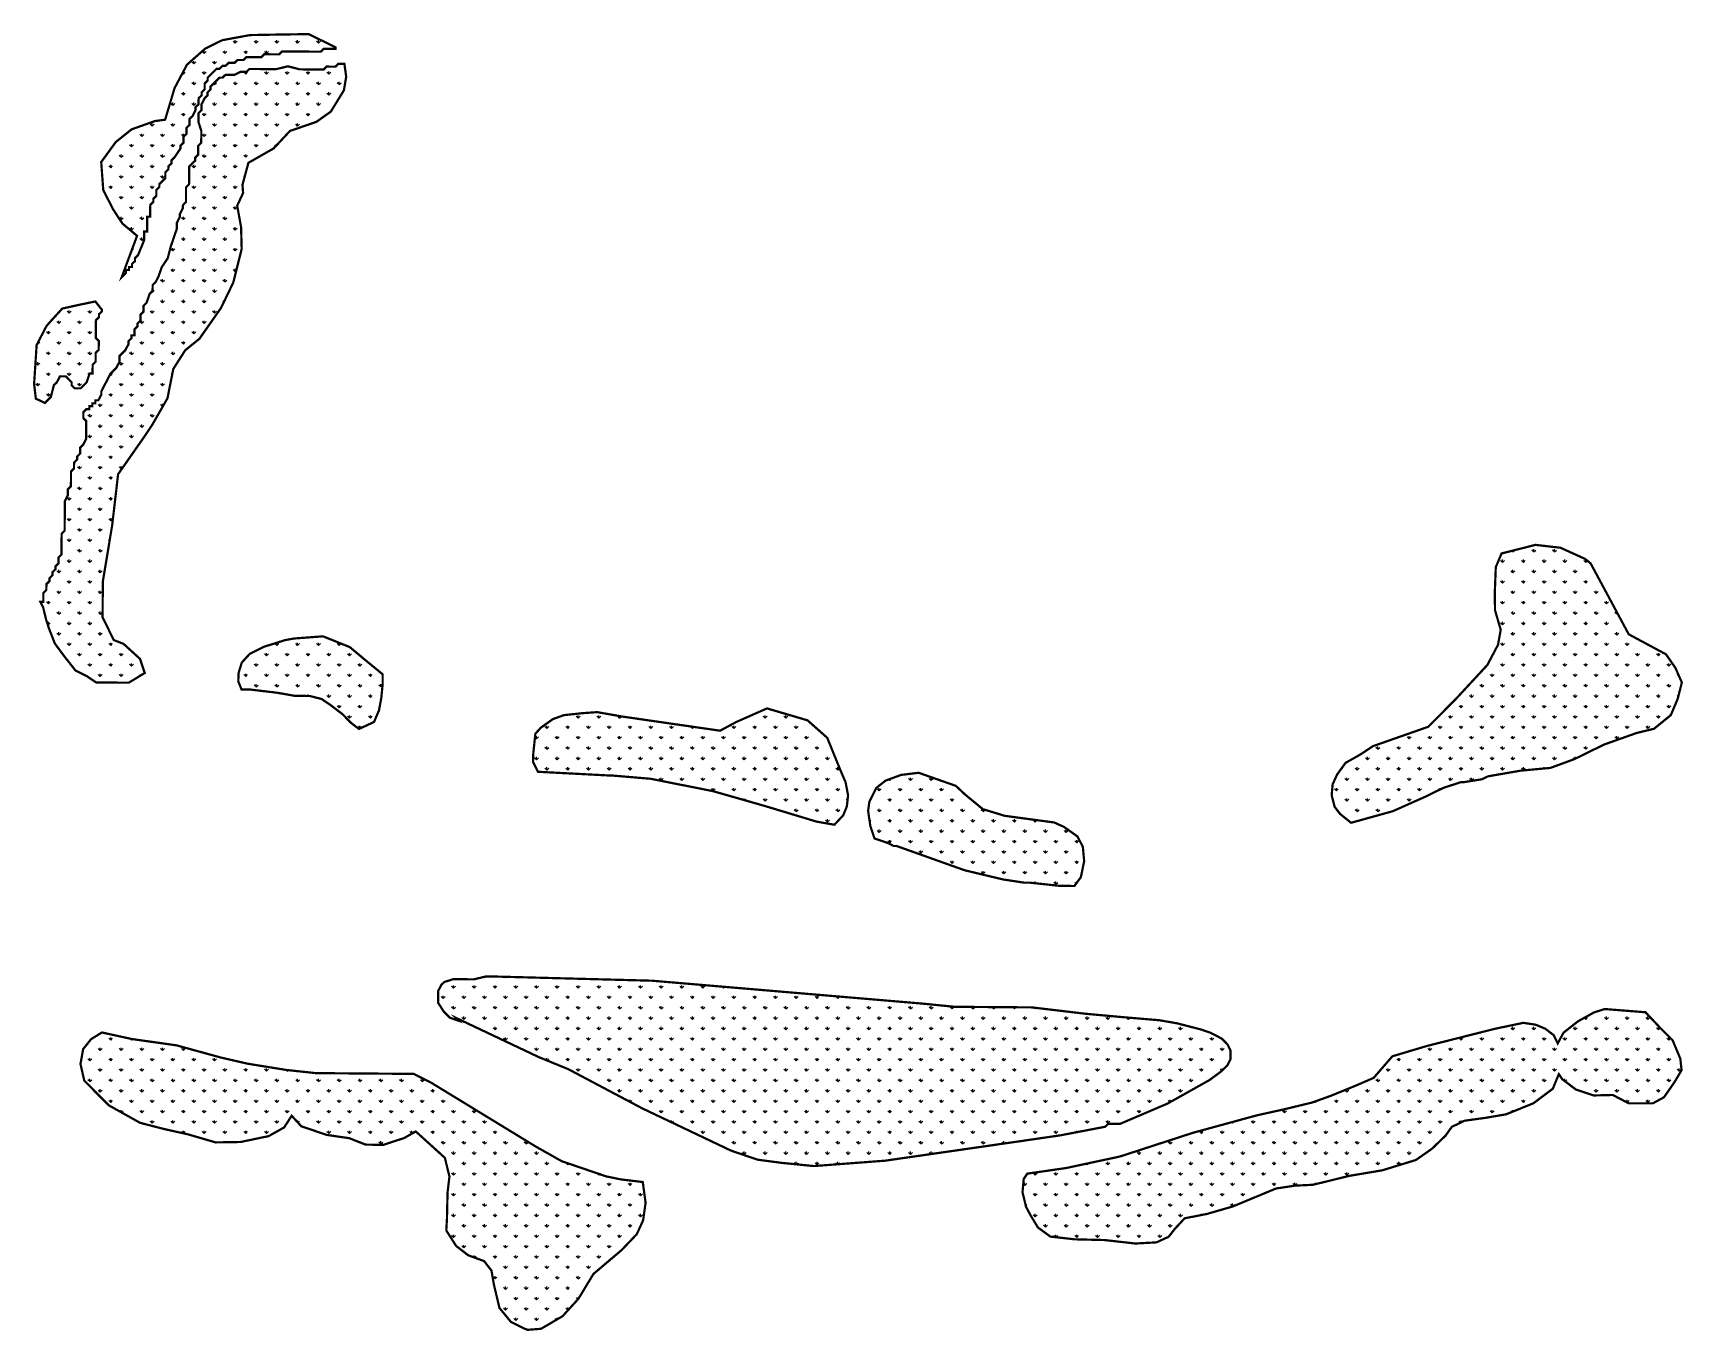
# Model space of a CAD drawing. Header units: metres. Extents: x 320779 to 338723, y 1791564 to 1830657.
# Drawn here: x 330651 to 332897, y 1814323 to 1816090 of the extents above; entities that cross this region are included whole.
import ezdxf

# ---------------------------------------------------------------- set-up
doc = ezdxf.new("R2010")
doc.units = ezdxf.units.M
doc.layers.add('MANGROOVES', color=112, linetype='Continuous')
pattern_1 = [(90, (0, 0), (-14.14213562, 14.14213562), [3.75, -24.53427126]), (45, (0, 0), (-14.14213562373095, 14.14213562373095), [3.75, -16.25]), (135, (0, 0), (-14.14213562373095, -14.14213562373095), [3.75, -16.25])]

msp = doc.modelspace()

# ---------------------------------------------------------------- hatches: boundary and pattern name
at = {"layer": 'MANGROOVES'}
h = msp.add_hatch(dxfattribs=at)
h.set_pattern_fill('GRASS', color=256, scale=20)
h.set_pattern_definition(pattern_1)
h.paths.add_polyline_path([(331025.9450208789, 1816088.703540979), (330981.6912059603, 1816088.041382249), (330945.9740912826, 1816087.377905436), (330908.3290983526, 1816080.468062564), (330884.7439087981, 1816068.753905884), (330860.1418707136, 1816047.029857694), (330843.2934319053, 1816015.228239011), (330830.4334064455, 1815972.169964401), (330816.4171365919, 1815970.279244343), (330784.8270708207, 1815959.029458549), (330763.190970309, 1815941.706108546), (330743.4042759276, 1815914.47516586), (330746.1850468867, 1815876.373579282), (330759.4851601093, 1815850.285398878), (330772.3354122887, 1815830.697048245), (330792.2091066222, 1815814.052819021), (330771.3331324289, 1815757.804219925), (330773.0910488436, 1815759.535465923), (330777.1646466798, 1815763.54734433), (330777.1958458888, 1815767.590416746), (330781.2383287395, 1815767.559222086), (330781.2695279486, 1815771.602294503), (330785.3119265757, 1815771.571100493), (330785.3431257847, 1815775.614172909), (330789.4167236208, 1815779.626051316), (330789.4479228298, 1815783.669123732), (330793.5216055395, 1815787.681085713), (330801.7624830625, 1815807.834059126), (330801.7936822716, 1815811.877131542), (330801.8560806896, 1815819.963276375), (330805.8984793167, 1815819.932082365), (330805.9296785257, 1815823.975154781), (330805.9608777348, 1815828.018227198), (330805.9920769437, 1815832.061299614), (330806.0232761528, 1815836.104372031), (330806.0544753618, 1815840.147444447), (330810.0968739889, 1815840.116250437), (330810.1280731979, 1815844.159322854), (330810.1592724069, 1815848.20239527), (330810.190471616, 1815852.245467687), (330810.221670825, 1815856.288540103), (330814.2953528848, 1815860.30041786), (330814.3265520938, 1815864.343490276), (330818.4001499299, 1815868.355368683), (330818.431349139, 1815872.398441099), (330818.4625483479, 1815876.441513516), (330822.5362304078, 1815880.453391272), (330822.5674296168, 1815884.496463689), (330826.6410274529, 1815888.508342095), (330830.714625289, 1815892.520220502), (330830.7458244981, 1815896.563292918), (330830.7770237071, 1815900.606365335), (330834.8507057669, 1815904.618243092), (330834.8819049759, 1815908.661315508), (330838.955502812, 1815912.673193915), (330838.986702021, 1815916.716266331), (330843.0603840808, 1815920.728144088), (330851.2387789621, 1815932.794973318), (330851.2699781711, 1815936.838045734), (330855.3436602309, 1815940.849923491), (330855.3748594399, 1815944.892995907), (330855.4060586489, 1815948.936068324), (330859.479656485, 1815952.947946731), (330859.5420549031, 1815961.034091563), (330863.6157369629, 1815965.04596932), (330863.6781353809, 1815973.132114153), (330867.751733217, 1815977.14399256), (330871.8565302622, 1815985.198943383), (330871.8877294712, 1815989.242015799), (330875.961411531, 1815993.253893556), (330875.99261074, 1815997.296965972), (330876.0238099491, 1816001.340038389), (330880.0974077851, 1816005.351916795), (330880.1286069942, 1816009.394989212), (330884.2022890539, 1816013.406866969), (330884.233488263, 1816017.449939385), (330884.264687472, 1816021.493011801), (330888.3382853082, 1816025.504890208), (330888.3694845171, 1816029.547962624), (330892.4430823533, 1816033.559841031), (330896.516764413, 1816037.571718788), (330900.5903622492, 1816041.583597195), (330904.6328451, 1816041.552402535), (330908.7064429361, 1816045.564280942), (330912.7488415632, 1816045.533086932), (330916.8225236229, 1816049.544964689), (330920.86492225, 1816049.51377068), (330924.9074051008, 1816049.48257602), (330928.9810029369, 1816053.494454427), (330933.023401564, 1816053.463260417), (330937.0658844148, 1816053.432065758), (330941.1394822509, 1816057.443944165), (330945.1819651017, 1816057.412749505), (330949.2243637288, 1816057.381555496), (330953.2667623559, 1816057.350361486), (330961.3516438337, 1816057.287972817), (330965.4253258935, 1816061.299850574), (330969.4677245206, 1816061.268656564), (330973.5101231477, 1816061.237462554), (330977.5526059985, 1816061.206267895), (330981.5950046256, 1816061.175073885), (330985.6374874763, 1816061.143879226), (330989.7110853124, 1816065.155757633), (330993.7534839395, 1816065.124563623), (330997.7959667903, 1816065.093368964), (331001.8383654174, 1816065.062174954), (331005.8808482682, 1816065.030980294), (331013.9656455223, 1816064.968592275), (331018.0081283731, 1816064.937397616), (331022.0505270002, 1816064.906203606), (331026.0930098509, 1816064.875008947), (331030.135408478, 1816064.843814937), (331034.1778071052, 1816064.812620927), (331038.2202899559, 1816064.781426268), (331042.262688583, 1816064.750232258), (331046.3363712927, 1816068.762194239), (331050.3787699198, 1816068.731000229), (331054.4211685469, 1816068.69980622), (331062.5060500248, 1816068.63741755), (331062.5216496293, 1816070.658953756)])
h = msp.add_hatch(dxfattribs=at)
h.set_pattern_fill('GRASS', color=256, scale=20)
h.set_pattern_definition(pattern_1)
h.paths.add_polyline_path([(330857.7927630754, 1815658.22481258), (330877.1211111701, 1815673.874121864), (330906.5775069829, 1815715.935304317), (330923.2481209526, 1815750.484534314), (330934.64142141, 1815796.108288991), (330933.8478180169, 1815825.792695508), (330928.5341983314, 1815855.021142672), (330936.571669989, 1815872.322947399), (330935.7555176497, 1815883.623024287), (330943.8018448061, 1815913.446720071), (330978.3427835475, 1815933.143757776), (331000.3472306744, 1815956.838851371), (331036.1954717476, 1815969.143001815), (331055.9418714026, 1815983.08104002), (331073.7908096412, 1816012.130634612), (331076.9558787614, 1816030.72575731), (331074.4773334347, 1816048.328388566), (331070.4349348076, 1816048.359582576), (331066.3924519568, 1816048.390777235), (331062.3188541207, 1816044.378898829), (331058.2764554936, 1816044.410092838), (331054.2339726429, 1816044.441287498), (331050.1915740158, 1816044.472481507), (331046.1179761796, 1816040.460603101), (331042.0754933289, 1816040.49179776), (331038.0330947018, 1816040.52299177), (331033.990611851, 1816040.554186429), (331029.9482132239, 1816040.585380439), (331025.9058145968, 1816040.616574449), (331013.7784502682, 1816040.710157777), (330997.6399707452, 1816044.878006882), (330981.4390085804, 1816040.959711804), (330961.2268469976, 1816041.115683151), (330945.0571682656, 1816041.24045984), (330940.9834862058, 1816037.228582083), (330932.8986047279, 1816037.290970752), (330924.7826082647, 1816033.310286355), (330916.6977267868, 1816033.372675024), (330912.6552439361, 1816033.403869683), (330908.5816461, 1816029.391991277), (330904.5392474729, 1816029.423185286), (330900.4655654131, 1816025.411307529), (330896.391967577, 1816021.399429123), (330892.3182855172, 1816017.387551366), (330892.2870863082, 1816013.344478949), (330888.213488472, 1816009.332600543), (330888.182289263, 1816005.289528126), (330884.1086914269, 1816001.27764972), (330880.0038101581, 1815993.222699546), (330879.9726109491, 1815989.17962713), (330879.94141174, 1815985.136554714), (330875.8678139039, 1815981.124676307), (330875.8366146949, 1815977.081603891), (330875.8054154859, 1815973.038531474), (330875.7742162768, 1815968.995459058), (330879.7230172768, 1815956.835047799), (330879.6918180679, 1815952.791975383), (330879.6606188588, 1815948.748902967), (330879.6294196498, 1815944.70583055), (330879.5982204408, 1815940.662758134), (330875.5246226047, 1815936.650879727), (330875.4934233956, 1815932.607807311), (330875.4310249776, 1815924.521662478), (330871.3573429178, 1815920.509784721), (330871.3261437088, 1815916.466712305), (330867.2525458726, 1815912.454833898), (330863.1789480365, 1815908.442955491), (330863.1477488275, 1815904.399883075), (330863.1165496185, 1815900.356810658), (330863.0853504094, 1815896.313738242), (330863.0541512005, 1815892.270665826), (330863.0229519914, 1815888.227593409), (330862.9917527824, 1815884.184520993), (330858.9180707226, 1815880.172643236), (330858.8868715136, 1815876.12957082), (330858.8556723046, 1815872.086498403), (330858.8244730955, 1815868.043425987), (330858.7932738865, 1815864.000353571), (330858.7620746775, 1815859.957281154), (330854.6884768414, 1815855.945402748), (330854.6572776323, 1815851.902330331), (330850.5523963636, 1815843.847380158), (330850.5211971545, 1815839.804307742), (330846.4164001094, 1815831.749356919), (330846.3852009004, 1815827.706284502), (330846.3540016913, 1815823.663212086), (330842.2180054372, 1815811.565188847), (330838.0819249593, 1815799.467166257), (330833.9147288462, 1815783.325986377), (330825.7362497413, 1815771.259157798), (330821.6002534871, 1815759.161134558), (330817.4953722183, 1815751.106184385), (330813.4217743822, 1815747.094305978), (330813.3905751732, 1815743.051233562), (330813.3593759642, 1815739.008161145), (330809.2856939044, 1815734.996283388), (330805.1496976502, 1815722.898260149), (330801.0760998141, 1815718.886381742), (330801.044900605, 1815714.843309326), (330801.013701396, 1815710.80023691), (330796.9400193362, 1815706.788359153), (330796.9088201272, 1815702.745286736), (330796.8776209182, 1815698.70221432), (330792.8040230821, 1815694.690335913), (330792.772823873, 1815690.647263497), (330788.6991418133, 1815686.63538574), (330788.6679426042, 1815682.592313324), (330788.6367433952, 1815678.549240907), (330784.5943447681, 1815678.580434917), (330784.5631455591, 1815674.537362501), (330780.489547723, 1815670.525484094), (330780.4583485139, 1815666.482411677), (330776.3534672452, 1815658.427461504), (330772.279869409, 1815654.415583098), (330768.2061873493, 1815650.403705341), (330768.1749881402, 1815646.360632924), (330768.1437889312, 1815642.317560508), (330764.0389918861, 1815634.262609685), (330755.8917119902, 1815626.238853521), (330751.786914945, 1815618.183902698), (330747.6820336762, 1815610.128952525), (330743.5772366311, 1815602.074001702), (330743.546037422, 1815598.030929286), (330739.4412403769, 1815589.975978462), (330735.3987575261, 1815590.007173122), (330735.3675583171, 1815585.964100705), (330731.32515969, 1815585.995294715), (330731.293960481, 1815581.952222299), (330727.2515618539, 1815581.983416308), (330727.2203626449, 1815577.940343892), (330723.1778797941, 1815577.971538552), (330719.104281958, 1815573.959660145), (330719.073082749, 1815569.916587729), (330719.0418835399, 1815565.873515312), (330723.053082958, 1815561.799248886), (330723.021883749, 1815557.75617647), (330722.99068454, 1815553.713104053), (330722.9594853309, 1815549.670031637), (330722.8970869129, 1815541.583886804), (330722.8658877038, 1815537.540814388), (330718.7610906587, 1815529.485863565), (330714.687408599, 1815525.473985808), (330714.6562093899, 1815521.430913392), (330714.6250101809, 1815517.387840975), (330710.5514123448, 1815513.375962569), (330710.5202131358, 1815509.332890152), (330706.4466152996, 1815505.321011745), (330706.4154160906, 1815501.277939329), (330706.3842162316, 1815497.234782689), (330702.3105341719, 1815493.222904932), (330702.2793349628, 1815489.179832516), (330702.2481357538, 1815485.1367601), (330702.1857373358, 1815477.050615267), (330702.1545381267, 1815473.00754285), (330698.0809402906, 1815468.995664444), (330698.0497410816, 1815464.952592027), (330698.0185418726, 1815460.909519611), (330693.9136606038, 1815452.854569438), (330693.8512621857, 1815444.768424605), (330693.6952661406, 1815424.553062523), (330693.6640669316, 1815420.509990107), (330693.6016685136, 1815412.423845274), (330689.5280706774, 1815408.411966868), (330689.4968714684, 1815404.368894451), (330689.4656722594, 1815400.325822035), (330689.4344730504, 1815396.282749618), (330689.4032738413, 1815392.239677202), (330689.3720746323, 1815388.196604786), (330689.3408754233, 1815384.15353237), (330689.3096762142, 1815380.110459953), (330685.2360783781, 1815376.098581546), (330685.2048791691, 1815372.05550913), (330685.1736799601, 1815368.012436714), (330681.0999979003, 1815364.000558957), (330681.0687986913, 1815359.95748654), (330676.9952008551, 1815355.945608134), (330676.9640016461, 1815351.902535717), (330672.8903195863, 1815347.89065796), (330672.8591203773, 1815343.847585544), (330668.7855225412, 1815339.835707137), (330668.7543233322, 1815335.792634721), (330668.7231241232, 1815331.749562305), (330664.649526287, 1815327.737683898), (330664.618327078, 1815323.694611482), (330664.587127869, 1815319.651539065), (330664.55592866, 1815315.608466649), (330660.5134458092, 1815315.639661308), (330664.4935302419, 1815307.522321816), (330668.4111320329, 1815291.318838141), (330672.3599330329, 1815279.158426882), (330680.2888184657, 1815258.880676131), (330692.2913017346, 1815242.614803788), (330708.3050686452, 1815222.274664368), (330724.4124325329, 1815214.063657973), (330736.4773142198, 1815205.883930461), (330740.5197128469, 1815205.852736452), (330760.7318744297, 1815205.696765104), (330776.9016373854, 1815205.571987766), (330780.9440360125, 1815205.540793756), (330802.6501112669, 1815218.741434921), (330796.2217462136, 1815238.00321478), (330773.7740707744, 1815258.439709339), (330760.4601565177, 1815263.63770749), (330745.2484947394, 1815294.769219826), (330745.6228852307, 1815343.286088822), (330758.3430345214, 1815420.01088142), (330766.4113356283, 1815489.453103755), (330803.7613328469, 1815542.981537608), (330813.1413915292, 1815557.165272036), (330833.6355778865, 1815592.841243658), (330841.5749744893, 1815632.807792218)])
h = msp.add_hatch(dxfattribs=at)
h.set_pattern_fill('GRASS', color=256, scale=20)
h.set_pattern_definition(pattern_1)
h.paths.add_polyline_path([(330740.0652245574, 1815670.83742679), (330736.0539409156, 1815674.911693865), (330736.0851401247, 1815678.954766282), (330736.1163393336, 1815682.997838698), (330736.1475385427, 1815687.040911114), (330736.1787377517, 1815691.083983531), (330736.2099369607, 1815695.127055947), (330736.2411361698, 1815699.170128363), (330740.3148182295, 1815703.18200612), (330740.3460174386, 1815707.225078537), (330744.4196152747, 1815711.236956944), (330744.4352148795, 1815713.258493183), (330735.4310358111, 1815724.646699444), (330714.3954130843, 1815720.311546326), (330690.3516804834, 1815715.000166171), (330669.1695293811, 1815691.676560808), (330655.4645383168, 1815665.297051), (330652.0556390029, 1815612.352708197), (330654.4013423708, 1815592.345698263), (330666.6462763145, 1815586.494402768), (330670.7198741506, 1815590.506281175), (330674.7934719867, 1815594.518159582), (330678.9607516736, 1815610.659254587), (330683.0343495097, 1815614.671132994), (330687.1392307785, 1815622.726083168), (330691.1816294056, 1815622.694889158), (330695.2240280327, 1815622.663695148), (330699.2353116744, 1815618.589428073), (330703.2465110925, 1815614.515161647), (330703.2153118835, 1815610.47208923), (330707.2265955252, 1815606.397822154), (330711.2689941523, 1815606.366628145), (330715.3113927794, 1815606.335434135), (330723.4586726753, 1815614.359190299), (330727.5947531532, 1815626.457212888), (330731.6371517802, 1815626.426018879), (330731.6683509892, 1815630.469091295), (330731.6995501983, 1815634.512163711), (330731.7307494073, 1815638.555236128), (330735.8043472435, 1815642.567114535), (330735.8355464524, 1815646.610186951), (330735.8667456615, 1815650.653259367), (330735.8979448705, 1815654.696331784), (330739.9716269303, 1815658.70820954), (330740.0028261393, 1815662.751281957), (330740.0340253483, 1815666.794354373)])
h = msp.add_hatch(dxfattribs=at)
h.set_pattern_fill('GRASS', color=256, scale=20)
h.set_pattern_definition(pattern_1)
h.paths.add_polyline_path([(332886.5521428549, 1815225.870163051), (332873.8462683219, 1815244.183288448), (332823.1238975606, 1815271.433120215), (332771.1933921175, 1815368.088484521), (332763.8171432783, 1815374.040419408), (332730.2578377373, 1815389.273083575), (332696.1796564548, 1815393.211939241), (332649.9425273736, 1815381.53845704), (332642.1074481224, 1815362.884983728), (332640.8566595856, 1815330.813621671), (332640.9872874331, 1815304.412625595), (332648.8060137376, 1815277.618017567), (332645.130958406, 1815257.171847691), (332630.6531297519, 1815229.678688261), (332587.8488157097, 1815183.510810967), (332550.1335858628, 1815145.516016714), (332474.8199305109, 1815119.105541397), (332457.1629462676, 1815107.444403555), (332437.614270101, 1815096.421523147), (332426.1038130819, 1815080.57726339), (332419.9957351055, 1815067.174543661), (332418.6399833488, 1815052.493537331), (332422.6581030531, 1815036.529561924), (332430.2436403522, 1815026.745673937), (332445.0533178604, 1815014.793568898), (332501.7721165941, 1815030.529139179), (332546.3949186556, 1815050.401363906), (332570.7430764926, 1815062.343415798), (332595.0600351206, 1815070.242395273), (332599.1025179714, 1815070.211200614), (332623.3882773903, 1815074.067107673), (332631.5043580771, 1815078.04779142), (332676.0334782879, 1815085.790799547), (332716.4890006626, 1815089.521929268), (332748.9221242011, 1815101.401591841), (332789.5024434118, 1815121.305011227), (332834.0939620406, 1815137.134164187), (332857.5679202011, 1815142.811490046), (332880.3961629781, 1815161.388904422), (332889.8898902902, 1815183.933974401), (332895.3844086402, 1815205.844636664)])
h = msp.add_hatch(dxfattribs=at)
h.set_pattern_fill('GRASS', color=256, scale=20)
h.set_pattern_definition(pattern_1)
h.paths.add_polyline_path([(331126.5498260826, 1815217.022932545), (331101.5299257294, 1815237.549768411), (331081.9956808717, 1815253.913688605), (331045.4854598343, 1815268.681073583), (331005.9560682916, 1815265.723556755), (330993.871287084, 1815263.526088776), (330965.3702399951, 1815254.599795982), (330945.5989289199, 1815244.780450874), (330934.8365482721, 1815232.992051379), (330930.501330569, 1815219.141854553), (330930.0072635747, 1815207.27421748), (330934.4940487791, 1815196.26926681), (330946.6213288841, 1815196.175684132), (330982.9720542136, 1815191.851863029), (331007.1954152145, 1815187.621625256), (331027.4075767973, 1815187.465653908), (331043.546140544, 1815183.297804153), (331055.6110222309, 1815175.118076642), (331071.6871875596, 1815162.864082054), (331083.7208700374, 1815150.641282127), (331094.3603254347, 1815142.531356512), (331114.8639925294, 1815152.089646436), (331121.6306862562, 1815167.933167222), (331124.7826531969, 1815185.011811195), (331126.5329434443, 1815203.107428832)])
h = msp.add_hatch(dxfattribs=at)
h.set_pattern_fill('GRASS', color=256, scale=20)
h.set_pattern_definition(pattern_1)
h.paths.add_polyline_path([(331741.6958412986, 1815106.353700287), (331741.6610982424, 1815106.376476691), (331731.9255811924, 1815130.467681138), (331705.0231709029, 1815154.309834998), (331649.848589597, 1815170.532518903), (331607.9227015749, 1815151.983046144), (331585.9811672712, 1815140.175629402), (331453.4408574014, 1815159.353763181), (331418.7459794791, 1815165.4522283), (331398.9605565096, 1815164.070773599), (331373.310771357, 1815161.350997244), (331358.3460464802, 1815155.954983292), (331341.709302649, 1815144.088037771), (331334.5102021305, 1815136.038656218), (331331.7124378957, 1815109.80007452), (331331.2953413697, 1815097.807966683), (331338.0229215965, 1815084.249850213), (331434.8820276461, 1815079.195150117), (331438.9245104968, 1815079.163955457), (331491.4449145584, 1815074.715357667), (331576.2111626806, 1815057.8879886), (331648.8190157125, 1815037.111129147), (331717.3843016701, 1815016.365465002), (331741.6077468946, 1815012.135226579), (331753.5469408446, 1815024.878331186), (331758.5285283728, 1815036.891347814), (331760.2763405032, 1815052.186435567), (331756.8294928833, 1815070.127348094), (331749.7852328961, 1815086.467405384)])
h = msp.add_hatch(dxfattribs=at)
h.set_pattern_fill('GRASS', color=256, scale=20)
h.set_pattern_definition(pattern_1)
h.paths.add_polyline_path([(332040.7266850369, 1815015.241141285), (332012.2012827859, 1815019.069288799), (331973.5117153504, 1815024.287848348), (331943.7139590691, 1815033.373840725), (331919.5789243904, 1815053.24021148), (331906.9698159007, 1815065.08169161), (331856.3291593345, 1815082.886922603), (331832.4427426668, 1815079.969665675), (331811.4262521511, 1815072.278192056), (331798.5780862104, 1815062.232990001), (331789.2659128557, 1815043.652284098), (331787.5302826535, 1815030.903407967), (331790.6429868812, 1815009.936240893), (331796.1728207869, 1814993.474915289), (331814.1843164939, 1814987.315295358), (331822.2379987627, 1814983.209834273), (331826.2803973898, 1814983.178640263), (331919.0067301538, 1814950.116592863), (331971.4647357973, 1814937.581850239), (331999.730579649, 1814933.320417806), (332007.8154611269, 1814933.258029137), (332048.2085850834, 1814928.903014025), (332068.4207466663, 1814928.747042677), (332077.2411052233, 1814940.831181273), (332081.6772625251, 1814962.77300978), (332079.8574312078, 1814982.139157605), (332072.4176703099, 1814996.300532464), (332054.1371901133, 1815009.233697723)])
h = msp.add_hatch(dxfattribs=at)
h.set_pattern_fill('GRASS', color=256, scale=20)
h.set_pattern_definition(pattern_1)
h.paths.add_polyline_path([(332280.9536854531, 1814704.724679397), (332276.9736010204, 1814712.84201889), (332268.9512021843, 1814720.990551742), (332252.8438376466, 1814729.201473912), (332240.7477567507, 1814733.338129007), (332208.470713481, 1814741.673827867), (332184.2472682564, 1814745.90406629), (332131.7268641948, 1814750.352664081), (332083.2488587604, 1814754.770067862), (332010.547492325, 1814763.417709417), (331905.4442857839, 1814764.228760165), (331861.0087632001, 1814768.614969287), (331493.3657663219, 1814799.755155121), (331279.1480695978, 1814805.451523694), (331271.0632723437, 1814805.513911714), (331267.0207894929, 1814805.545106373), (331250.8199115518, 1814801.626810645), (331222.5228684912, 1814801.845170662), (331210.3643891772, 1814797.895680924), (331206.2907071174, 1814793.883803168), (331202.1859100722, 1814785.828852344), (331202.1235116542, 1814777.742707512), (331202.0611132362, 1814769.656562679), (331210.0523970869, 1814757.464956761), (331218.0747959231, 1814749.316423909), (331230.1709610427, 1814745.179768164), (331226.159677401, 1814749.25403524), (331338.9421757027, 1814695.820654409), (331379.2417020322, 1814679.336422049), (331479.896919579, 1814625.996539673), (331540.3150098643, 1814597.227118715), (331600.7331001496, 1814568.457697758), (331637.0214270611, 1814556.047731822), (331669.3296695398, 1814551.75510538), (331713.7651921235, 1814547.368896258), (331810.8459998285, 1814554.706378361), (331997.0162471641, 1814581.572949136), (332049.6302488527, 1814589.253568594), (332110.3603312282, 1814600.9148718), (332114.434013288, 1814604.926749557), (332118.4764119151, 1814604.895555547), (332130.6036920201, 1814604.801972869), (332195.5010540824, 1814632.60437108), (332252.3446503022, 1814664.512315251), (332268.608010885, 1814676.516755162), (332276.7552065572, 1814684.540511975), (332280.860087826, 1814692.595462148)])
h = msp.add_hatch(dxfattribs=at)
h.set_pattern_fill('GRASS', color=256, scale=20)
h.set_pattern_definition(pattern_1)
h.paths.add_polyline_path([(332655.8982593641, 1814617.757879601), (332693.2010431709, 1814632.76254213), (332719.6812923568, 1814652.619286438), (332727.9365158666, 1814672.496751885), (332732.654637936, 1814665.554104549), (332751.1405985048, 1814651.598902505), (332775.4307650546, 1814643.518554977), (332801.4334733365, 1814644.140086689), (332823.0658530135, 1814632.791500489), (332855.8422089424, 1814632.746375589), (332871.0441026556, 1814641.015198666), (332884.8539899939, 1814660.80530835), (332895.0226309915, 1814677.828139276), (332893.3345243057, 1814693.626907363), (332882.830749492, 1814718.588849498), (332865.360120145, 1814736.153854057), (332845.8206778651, 1814756.895383327), (332843.2885158475, 1814756.991690147), (332790.4164537251, 1814761.179174131), (332775.9286103263, 1814756.580637281), (332754.4465652045, 1814744.742638769), (332734.4160117814, 1814729.111467204), (332726.4041363816, 1814714.374072851), (332720.8963575742, 1814725.598230215), (332709.4460971908, 1814734.401609638), (332696.1606973788, 1814739.930475541), (332679.5038340374, 1814742.358295918), (332640.9797047652, 1814734.292969127), (332547.8165830749, 1814710.752002699), (332501.2930176724, 1814696.82686567), (332475.7803802399, 1814667.388851985), (332450.7281904928, 1814656.586181575), (332417.189372002, 1814642.888628266), (332391.7269716278, 1814633.780848064), (332354.4155710008, 1814624.764429818), (332317.5339622189, 1814616.590630643), (332230.1559307588, 1814592.777575907), (332130.2605007208, 1814560.328176289), (332057.3719390313, 1814544.717383345), (332004.2627428038, 1814537.053097566), (331999.36880133, 1814529.723632034), (331997.7484060784, 1814511.648241705), (332002.5321793738, 1814491.87913156), (332009.1829626855, 1814479.495150771), (332018.6053994027, 1814463.801107187), (332035.6788633193, 1814451.315001318), (332068.8882354769, 1814447.60557815), (332109.1940618281, 1814446.636844228), (332151.3789596159, 1814441.885857611), (332180.1864605044, 1814443.472340646), (332196.6994842354, 1814451.073340484), (332205.0087274287, 1814461.697505081), (332218.4489235543, 1814476.228529317), (332248.6658759281, 1814482.121845582), (332284.1219503294, 1814492.372117942), (332342.9400199373, 1814516.806819966), (332368.9682546426, 1814520.716829453), (332392.8359173088, 1814521.848134251), (332411.4638356006, 1814526.30854738), (332442.2926657994, 1814533.963557673), (332487.354135947, 1814541.523251941), (332533.3709028112, 1814555.638410872), (332555.2088323959, 1814570.926819269), (332573.8218536355, 1814588.931773461), (332582.1399788209, 1814600.706945994), (332599.6466131912, 1814609.122465447), (332627.9783193743, 1814613.014699718)])
h = msp.add_hatch(dxfattribs=at)
h.set_pattern_fill('GRASS', color=256, scale=20)
h.set_pattern_definition(pattern_1)
h.paths.add_polyline_path([(331193.1338531147, 1814660.555996106), (331168.9728905318, 1814672.872378713), (331148.760728949, 1814673.028350061), (331136.6333646204, 1814673.121933389), (331108.3364057834, 1814673.340292756), (331104.2939229326, 1814673.371487416), (331096.2090414548, 1814673.433876085), (331075.9968798719, 1814673.589847433), (331035.57264093, 1814673.901789478), (330995.1795169734, 1814678.256804591), (330942.6902278972, 1814686.748475447), (330906.3707860004, 1814695.115368316), (330845.8590980881, 1814711.755572025), (330785.2850117576, 1814720.309630901), (330744.4003496325, 1814729.248306133), (330729.5972553494, 1814720.160540897), (330718.8137718351, 1814706.636804339), (330715.1867816345, 1814686.387771359), (330720.3509597817, 1814663.669647189), (330753.7311224706, 1814630.061629575), (330796.2643613102, 1814606.254721876), (330829.3040824334, 1814597.728930588), (330861.5532287916, 1814590.543195645), (330899.112872325, 1814579.581199877), (330933.0234573723, 1814580.119939234), (330971.2632322916, 1814588.09576075), (330992.4460965902, 1814599.938413485), (331002.714146779, 1814615.867379769), (331015.8162353457, 1814601.552342026), (331050.1660814733, 1814589.814771172), (331081.1009847816, 1814585.307162665), (331103.1931015825, 1814576.598971713), (331127.2178311885, 1814576.146847397), (331155.8571841791, 1814585.53070831), (331171.6780833355, 1814594.47994718), (331211.2905336895, 1814558.569401051), (331217.5021992001, 1814533.175208991), (331214.9306303373, 1814511.317196759), (331214.1187412945, 1814475.305044415), (331213.2202647125, 1814459.703471521), (331226.6728301753, 1814438.522149844), (331243.1278409957, 1814425.855444994), (331264.6921720316, 1814417.951744248), (331274.7380307659, 1814405.067691176), (331278.0603308558, 1814385.832255767), (331285.5820054251, 1814354.213578376), (331301.1867385893, 1814335.150095513), (331323.2623860366, 1814324.307658504), (331342.2292628284, 1814325.762131494), (331371.4621304682, 1814342.878707565), (331393.0024846353, 1814366.457983838), (331413.55535475, 1814400.450160144), (331452.0461533185, 1814433.072356659), (331472.5021135621, 1814454.525554454), (331481.1912237185, 1814473.401495541), (331484.5799802071, 1814497.387648204), (331480.6968815795, 1814525.63108564), (331450.8510955018, 1814529.181161698), (331430.670133128, 1814533.380205462), (331394.3818904402, 1814545.790170747), (331370.1896444247, 1814554.063481587), (331333.9638001549, 1814574.559591705), (331273.6081082877, 1814611.415157496)])

# ---------------------------------------------------------------- linework, layer by layer
at = {"layer": 'MANGROOVES', "const_width": 3.032141915622218, "flags": 128}
for points in [[(331025.9450208789, 1816088.703540979), (330981.6912059603, 1816088.041382249), (330945.9740912826, 1816087.377905436), (330908.3290983526, 1816080.468062564), (330884.7439087981, 1816068.753905884), (330860.1418707136, 1816047.029857694), (330843.2934319053, 1816015.228239011), (330830.4334064455, 1815972.169964401), (330816.4171365919, 1815970.279244343), (330784.8270708207, 1815959.029458549), (330763.190970309, 1815941.706108546), (330743.4042759276, 1815914.47516586), (330746.1850468867, 1815876.373579282), (330759.4851601093, 1815850.285398878), (330772.3354122887, 1815830.697048245), (330792.2091066222, 1815814.052819021), (330771.3331324289, 1815757.804219925), (330773.0910488436, 1815759.535465923), (330777.1646466798, 1815763.54734433), (330777.1958458888, 1815767.590416746), (330781.2383287395, 1815767.559222086), (330781.2695279486, 1815771.602294503), (330785.3119265757, 1815771.571100493), (330785.3431257847, 1815775.614172909), (330789.4167236208, 1815779.626051316), (330789.4479228298, 1815783.669123732), (330793.5216055395, 1815787.681085713), (330801.7624830625, 1815807.834059126), (330801.7936822716, 1815811.877131542), (330801.8560806896, 1815819.963276375), (330805.8984793167, 1815819.932082365), (330805.9296785257, 1815823.975154781), (330805.9608777348, 1815828.018227198), (330805.9920769437, 1815832.061299614), (330806.0232761528, 1815836.104372031), (330806.0544753618, 1815840.147444447), (330810.0968739889, 1815840.116250437), (330810.1280731979, 1815844.159322854), (330810.1592724069, 1815848.20239527), (330810.190471616, 1815852.245467687), (330810.221670825, 1815856.288540103), (330814.2953528848, 1815860.30041786), (330814.3265520938, 1815864.343490276), (330818.4001499299, 1815868.355368683), (330818.431349139, 1815872.398441099), (330818.4625483479, 1815876.441513516), (330822.5362304078, 1815880.453391272), (330822.5674296168, 1815884.496463689), (330826.6410274529, 1815888.508342095), (330830.714625289, 1815892.520220502), (330830.7458244981, 1815896.563292918), (330830.7770237071, 1815900.606365335), (330834.8507057669, 1815904.618243092), (330834.8819049759, 1815908.661315508), (330838.955502812, 1815912.673193915), (330838.986702021, 1815916.716266331), (330843.0603840808, 1815920.728144088), (330851.2387789621, 1815932.794973318), (330851.2699781711, 1815936.838045734), (330855.3436602309, 1815940.849923491), (330855.3748594399, 1815944.892995907), (330855.4060586489, 1815948.936068324), (330859.479656485, 1815952.947946731), (330859.5420549031, 1815961.034091563), (330863.6157369629, 1815965.04596932), (330863.6781353809, 1815973.132114153), (330867.751733217, 1815977.14399256), (330871.8565302622, 1815985.198943383), (330871.8877294712, 1815989.242015799), (330875.961411531, 1815993.253893556), (330875.99261074, 1815997.296965972), (330876.0238099491, 1816001.340038389), (330880.0974077851, 1816005.351916795), (330880.1286069942, 1816009.394989212), (330884.2022890539, 1816013.406866969), (330884.233488263, 1816017.449939385), (330884.264687472, 1816021.493011801), (330888.3382853082, 1816025.504890208), (330888.3694845171, 1816029.547962624), (330892.4430823533, 1816033.559841031), (330896.516764413, 1816037.571718788), (330900.5903622492, 1816041.583597195), (330904.6328451, 1816041.552402535), (330908.7064429361, 1816045.564280942), (330912.7488415632, 1816045.533086932), (330916.8225236229, 1816049.544964689), (330920.86492225, 1816049.51377068), (330924.9074051008, 1816049.48257602), (330928.9810029369, 1816053.494454427), (330933.023401564, 1816053.463260417), (330937.0658844148, 1816053.432065758), (330941.1394822509, 1816057.443944165), (330945.1819651017, 1816057.412749505), (330949.2243637288, 1816057.381555496), (330953.2667623559, 1816057.350361486), (330961.3516438337, 1816057.287972817), (330965.4253258935, 1816061.299850574), (330969.4677245206, 1816061.268656564), (330973.5101231477, 1816061.237462554), (330977.5526059985, 1816061.206267895), (330981.5950046256, 1816061.175073885), (330985.6374874763, 1816061.143879226), (330989.7110853124, 1816065.155757633), (330993.7534839395, 1816065.124563623), (330997.7959667903, 1816065.093368964), (331001.8383654174, 1816065.062174954), (331005.8808482682, 1816065.030980294), (331013.9656455223, 1816064.968592275), (331018.0081283731, 1816064.937397616), (331022.0505270002, 1816064.906203606), (331026.0930098509, 1816064.875008947), (331030.135408478, 1816064.843814937), (331034.1778071052, 1816064.812620927), (331038.2202899559, 1816064.781426268), (331042.262688583, 1816064.750232258), (331046.3363712927, 1816068.762194239), (331050.3787699198, 1816068.731000229), (331054.4211685469, 1816068.69980622), (331062.5060500248, 1816068.63741755), (331062.5216496293, 1816070.658953756)], [(330857.7927630754, 1815658.22481258), (330877.1211111701, 1815673.874121864), (330906.5775069829, 1815715.935304317), (330923.2481209526, 1815750.484534314), (330934.64142141, 1815796.108288991), (330933.8478180169, 1815825.792695508), (330928.5341983314, 1815855.021142672), (330936.571669989, 1815872.322947399), (330935.7555176497, 1815883.623024287), (330943.8018448061, 1815913.446720071), (330978.3427835475, 1815933.143757776), (331000.3472306744, 1815956.838851371), (331036.1954717476, 1815969.143001815), (331055.9418714026, 1815983.08104002), (331073.7908096412, 1816012.130634612), (331076.9558787614, 1816030.72575731), (331074.4773334347, 1816048.328388566), (331070.4349348076, 1816048.359582576), (331066.3924519568, 1816048.390777235), (331062.3188541207, 1816044.378898829), (331058.2764554936, 1816044.410092838), (331054.2339726429, 1816044.441287498), (331050.1915740158, 1816044.472481507), (331046.1179761796, 1816040.460603101), (331042.0754933289, 1816040.49179776), (331038.0330947018, 1816040.52299177), (331033.990611851, 1816040.554186429), (331029.9482132239, 1816040.585380439), (331025.9058145968, 1816040.616574449), (331013.7784502682, 1816040.710157777), (330997.6399707452, 1816044.878006882), (330981.4390085804, 1816040.959711804), (330961.2268469976, 1816041.115683151), (330945.0571682656, 1816041.24045984), (330940.9834862058, 1816037.228582083), (330932.8986047279, 1816037.290970752), (330924.7826082647, 1816033.310286355), (330916.6977267868, 1816033.372675024), (330912.6552439361, 1816033.403869683), (330908.5816461, 1816029.391991277), (330904.5392474729, 1816029.423185286), (330900.4655654131, 1816025.411307529), (330896.391967577, 1816021.399429123), (330892.3182855172, 1816017.387551366), (330892.2870863082, 1816013.344478949), (330888.213488472, 1816009.332600543), (330888.182289263, 1816005.289528126), (330884.1086914269, 1816001.27764972), (330880.0038101581, 1815993.222699546), (330879.9726109491, 1815989.17962713), (330879.94141174, 1815985.136554714), (330875.8678139039, 1815981.124676307), (330875.8366146949, 1815977.081603891), (330875.8054154859, 1815973.038531474), (330875.7742162768, 1815968.995459058), (330879.7230172768, 1815956.835047799), (330879.6918180679, 1815952.791975383), (330879.6606188588, 1815948.748902967), (330879.6294196498, 1815944.70583055), (330879.5982204408, 1815940.662758134), (330875.5246226047, 1815936.650879727), (330875.4934233956, 1815932.607807311), (330875.4310249776, 1815924.521662478), (330871.3573429178, 1815920.509784721), (330871.3261437088, 1815916.466712305), (330867.2525458726, 1815912.454833898), (330863.1789480365, 1815908.442955491), (330863.1477488275, 1815904.399883075), (330863.1165496185, 1815900.356810658), (330863.0853504094, 1815896.313738242), (330863.0541512005, 1815892.270665826), (330863.0229519914, 1815888.227593409), (330862.9917527824, 1815884.184520993), (330858.9180707226, 1815880.172643236), (330858.8868715136, 1815876.12957082), (330858.8556723046, 1815872.086498403), (330858.8244730955, 1815868.043425987), (330858.7932738865, 1815864.000353571), (330858.7620746775, 1815859.957281154), (330854.6884768414, 1815855.945402748), (330854.6572776323, 1815851.902330331), (330850.5523963636, 1815843.847380158), (330850.5211971545, 1815839.804307742), (330846.4164001094, 1815831.749356919), (330846.3852009004, 1815827.706284502), (330846.3540016913, 1815823.663212086), (330842.2180054372, 1815811.565188847), (330838.0819249593, 1815799.467166257), (330833.9147288462, 1815783.325986377), (330825.7362497413, 1815771.259157798), (330821.6002534871, 1815759.161134558), (330817.4953722183, 1815751.106184385), (330813.4217743822, 1815747.094305978), (330813.3905751732, 1815743.051233562), (330813.3593759642, 1815739.008161145), (330809.2856939044, 1815734.996283388), (330805.1496976502, 1815722.898260149), (330801.0760998141, 1815718.886381742), (330801.044900605, 1815714.843309326), (330801.013701396, 1815710.80023691), (330796.9400193362, 1815706.788359153), (330796.9088201272, 1815702.745286736), (330796.8776209182, 1815698.70221432), (330792.8040230821, 1815694.690335913), (330792.772823873, 1815690.647263497), (330788.6991418133, 1815686.63538574), (330788.6679426042, 1815682.592313324), (330788.6367433952, 1815678.549240907), (330784.5943447681, 1815678.580434917), (330784.5631455591, 1815674.537362501), (330780.489547723, 1815670.525484094), (330780.4583485139, 1815666.482411677), (330776.3534672452, 1815658.427461504), (330772.279869409, 1815654.415583098), (330768.2061873493, 1815650.403705341), (330768.1749881402, 1815646.360632924), (330768.1437889312, 1815642.317560508), (330764.0389918861, 1815634.262609685), (330755.8917119902, 1815626.238853521), (330751.786914945, 1815618.183902698), (330747.6820336762, 1815610.128952525), (330743.5772366311, 1815602.074001702), (330743.546037422, 1815598.030929286), (330739.4412403769, 1815589.975978462), (330735.3987575261, 1815590.007173122), (330735.3675583171, 1815585.964100705), (330731.32515969, 1815585.995294715), (330731.293960481, 1815581.952222299), (330727.2515618539, 1815581.983416308), (330727.2203626449, 1815577.940343892), (330723.1778797941, 1815577.971538552), (330719.104281958, 1815573.959660145), (330719.073082749, 1815569.916587729), (330719.0418835399, 1815565.873515312), (330723.053082958, 1815561.799248886), (330723.021883749, 1815557.75617647), (330722.99068454, 1815553.713104053), (330722.9594853309, 1815549.670031637), (330722.8970869129, 1815541.583886804), (330722.8658877038, 1815537.540814388), (330718.7610906587, 1815529.485863565), (330714.687408599, 1815525.473985808), (330714.6562093899, 1815521.430913392), (330714.6250101809, 1815517.387840975), (330710.5514123448, 1815513.375962569), (330710.5202131358, 1815509.332890152), (330706.4466152996, 1815505.321011745), (330706.4154160906, 1815501.277939329), (330706.3842162316, 1815497.234782689), (330702.3105341719, 1815493.222904932), (330702.2793349628, 1815489.179832516), (330702.2481357538, 1815485.1367601), (330702.1857373358, 1815477.050615267), (330702.1545381267, 1815473.00754285), (330698.0809402906, 1815468.995664444), (330698.0497410816, 1815464.952592027), (330698.0185418726, 1815460.909519611), (330693.9136606038, 1815452.854569438), (330693.8512621857, 1815444.768424605), (330693.6952661406, 1815424.553062523), (330693.6640669316, 1815420.509990107), (330693.6016685136, 1815412.423845274), (330689.5280706774, 1815408.411966868), (330689.4968714684, 1815404.368894451), (330689.4656722594, 1815400.325822035), (330689.4344730504, 1815396.282749618), (330689.4032738413, 1815392.239677202), (330689.3720746323, 1815388.196604786), (330689.3408754233, 1815384.15353237), (330689.3096762142, 1815380.110459953), (330685.2360783781, 1815376.098581546), (330685.2048791691, 1815372.05550913), (330685.1736799601, 1815368.012436714), (330681.0999979003, 1815364.000558957), (330681.0687986913, 1815359.95748654), (330676.9952008551, 1815355.945608134), (330676.9640016461, 1815351.902535717), (330672.8903195863, 1815347.89065796), (330672.8591203773, 1815343.847585544), (330668.7855225412, 1815339.835707137), (330668.7543233322, 1815335.792634721), (330668.7231241232, 1815331.749562305), (330664.649526287, 1815327.737683898), (330664.618327078, 1815323.694611482), (330664.587127869, 1815319.651539065), (330664.55592866, 1815315.608466649), (330660.5134458092, 1815315.639661308), (330664.4935302419, 1815307.522321816), (330668.4111320329, 1815291.318838141), (330672.3599330329, 1815279.158426882), (330680.2888184657, 1815258.880676131), (330692.2913017346, 1815242.614803788), (330708.3050686452, 1815222.274664368), (330724.4124325329, 1815214.063657973), (330736.4773142198, 1815205.883930461), (330740.5197128469, 1815205.852736452), (330760.7318744297, 1815205.696765104), (330776.9016373854, 1815205.571987766), (330780.9440360125, 1815205.540793756), (330802.6501112669, 1815218.741434921), (330796.2217462136, 1815238.00321478), (330773.7740707744, 1815258.439709339), (330760.4601565177, 1815263.63770749), (330745.2484947394, 1815294.769219826), (330745.6228852307, 1815343.286088822), (330758.3430345214, 1815420.01088142), (330766.4113356283, 1815489.453103755), (330803.7613328469, 1815542.981537608), (330813.1413915292, 1815557.165272036), (330833.6355778865, 1815592.841243658), (330841.5749744893, 1815632.807792218)], [(330740.0652245574, 1815670.83742679), (330736.0539409156, 1815674.911693865), (330736.0851401247, 1815678.954766282), (330736.1163393336, 1815682.997838698), (330736.1475385427, 1815687.040911114), (330736.1787377517, 1815691.083983531), (330736.2099369607, 1815695.127055947), (330736.2411361698, 1815699.170128363), (330740.3148182295, 1815703.18200612), (330740.3460174386, 1815707.225078537), (330744.4196152747, 1815711.236956944), (330744.4352148795, 1815713.258493183), (330735.4310358111, 1815724.646699444), (330714.3954130843, 1815720.311546326), (330690.3516804834, 1815715.000166171), (330669.1695293811, 1815691.676560808), (330655.4645383168, 1815665.297051), (330652.0556390029, 1815612.352708197), (330654.4013423708, 1815592.345698263), (330666.6462763145, 1815586.494402768), (330670.7198741506, 1815590.506281175), (330674.7934719867, 1815594.518159582), (330678.9607516736, 1815610.659254587), (330683.0343495097, 1815614.671132994), (330687.1392307785, 1815622.726083168), (330691.1816294056, 1815622.694889158), (330695.2240280327, 1815622.663695148), (330699.2353116744, 1815618.589428073), (330703.2465110925, 1815614.515161647), (330703.2153118835, 1815610.47208923), (330707.2265955252, 1815606.397822154), (330711.2689941523, 1815606.366628145), (330715.3113927794, 1815606.335434135), (330723.4586726753, 1815614.359190299), (330727.5947531532, 1815626.457212888), (330731.6371517802, 1815626.426018879), (330731.6683509892, 1815630.469091295), (330731.6995501983, 1815634.512163711), (330731.7307494073, 1815638.555236128), (330735.8043472435, 1815642.567114535), (330735.8355464524, 1815646.610186951), (330735.8667456615, 1815650.653259367), (330735.8979448705, 1815654.696331784), (330739.9716269303, 1815658.70820954), (330740.0028261393, 1815662.751281957), (330740.0340253483, 1815666.794354373)], [(332886.5521428549, 1815225.870163051), (332873.8462683219, 1815244.183288448), (332823.1238975606, 1815271.433120215), (332771.1933921175, 1815368.088484521), (332763.8171432783, 1815374.040419408), (332730.2578377373, 1815389.273083575), (332696.1796564548, 1815393.211939241), (332649.9425273736, 1815381.53845704), (332642.1074481224, 1815362.884983728), (332640.8566595856, 1815330.813621671), (332640.9872874331, 1815304.412625595), (332648.8060137376, 1815277.618017567), (332645.130958406, 1815257.171847691), (332630.6531297519, 1815229.678688261), (332587.8488157097, 1815183.510810967), (332550.1335858628, 1815145.516016714), (332474.8199305109, 1815119.105541397), (332457.1629462676, 1815107.444403555), (332437.614270101, 1815096.421523147), (332426.1038130819, 1815080.57726339), (332419.9957351055, 1815067.174543661), (332418.6399833488, 1815052.493537331), (332422.6581030531, 1815036.529561924), (332430.2436403522, 1815026.745673937), (332445.0533178604, 1815014.793568898), (332501.7721165941, 1815030.529139179), (332546.3949186556, 1815050.401363906), (332570.7430764926, 1815062.343415798), (332595.0600351206, 1815070.242395273), (332599.1025179714, 1815070.211200614), (332623.3882773903, 1815074.067107673), (332631.5043580771, 1815078.04779142), (332676.0334782879, 1815085.790799547), (332716.4890006626, 1815089.521929268), (332748.9221242011, 1815101.401591841), (332789.5024434118, 1815121.305011227), (332834.0939620406, 1815137.134164187), (332857.5679202011, 1815142.811490046), (332880.3961629781, 1815161.388904422), (332889.8898902902, 1815183.933974401), (332895.3844086402, 1815205.844636664)], [(331126.5498260826, 1815217.022932545), (331101.5299257294, 1815237.549768411), (331081.9956808717, 1815253.913688605), (331045.4854598343, 1815268.681073583), (331005.9560682916, 1815265.723556755), (330993.871287084, 1815263.526088776), (330965.3702399951, 1815254.599795982), (330945.5989289199, 1815244.780450874), (330934.8365482721, 1815232.992051379), (330930.501330569, 1815219.141854553), (330930.0072635747, 1815207.27421748), (330934.4940487791, 1815196.26926681), (330946.6213288841, 1815196.175684132), (330982.9720542136, 1815191.851863029), (331007.1954152145, 1815187.621625256), (331027.4075767973, 1815187.465653908), (331043.546140544, 1815183.297804153), (331055.6110222309, 1815175.118076642), (331071.6871875596, 1815162.864082054), (331083.7208700374, 1815150.641282127), (331094.3603254347, 1815142.531356512), (331114.8639925294, 1815152.089646436), (331121.6306862562, 1815167.933167222), (331124.7826531969, 1815185.011811195), (331126.5329434443, 1815203.107428832)], [(331741.6958412986, 1815106.353700287), (331741.6610982424, 1815106.376476691), (331731.9255811924, 1815130.467681138), (331705.0231709029, 1815154.309834998), (331649.848589597, 1815170.532518903), (331607.9227015749, 1815151.983046144), (331585.9811672712, 1815140.175629402), (331453.4408574014, 1815159.353763181), (331418.7459794791, 1815165.4522283), (331398.9605565096, 1815164.070773599), (331373.310771357, 1815161.350997244), (331358.3460464802, 1815155.954983292), (331341.709302649, 1815144.088037771), (331334.5102021305, 1815136.038656218), (331331.7124378957, 1815109.80007452), (331331.2953413697, 1815097.807966683), (331338.0229215965, 1815084.249850213), (331434.8820276461, 1815079.195150117), (331438.9245104968, 1815079.163955457), (331491.4449145584, 1815074.715357667), (331576.2111626806, 1815057.8879886), (331648.8190157125, 1815037.111129147), (331717.3843016701, 1815016.365465002), (331741.6077468946, 1815012.135226579), (331753.5469408446, 1815024.878331186), (331758.5285283728, 1815036.891347814), (331760.2763405032, 1815052.186435567), (331756.8294928833, 1815070.127348094), (331749.7852328961, 1815086.467405384)], [(332040.7266850369, 1815015.241141285), (332012.2012827859, 1815019.069288799), (331973.5117153504, 1815024.287848348), (331943.7139590691, 1815033.373840725), (331919.5789243904, 1815053.24021148), (331906.9698159007, 1815065.08169161), (331856.3291593345, 1815082.886922603), (331832.4427426668, 1815079.969665675), (331811.4262521511, 1815072.278192056), (331798.5780862104, 1815062.232990001), (331789.2659128557, 1815043.652284098), (331787.5302826535, 1815030.903407967), (331790.6429868812, 1815009.936240893), (331796.1728207869, 1814993.474915289), (331814.1843164939, 1814987.315295358), (331822.2379987627, 1814983.209834273), (331826.2803973898, 1814983.178640263), (331919.0067301538, 1814950.116592863), (331971.4647357973, 1814937.581850239), (331999.730579649, 1814933.320417806), (332007.8154611269, 1814933.258029137), (332048.2085850834, 1814928.903014025), (332068.4207466663, 1814928.747042677), (332077.2411052233, 1814940.831181273), (332081.6772625251, 1814962.77300978), (332079.8574312078, 1814982.139157605), (332072.4176703099, 1814996.300532464), (332054.1371901133, 1815009.233697723)], [(332252.8438376466, 1814729.201473912), (332240.7477567507, 1814733.338129007), (332208.470713481, 1814741.673827867), (332184.2472682564, 1814745.90406629), (332131.7268641948, 1814750.352664081), (332083.2488587604, 1814754.770067862), (332010.547492325, 1814763.417709417), (331905.4442857839, 1814764.228760165), (331861.0087632001, 1814768.614969287), (331493.3657663219, 1814799.755155121), (331279.1480695978, 1814805.451523694), (331271.0632723437, 1814805.513911714), (331267.0207894929, 1814805.545106373), (331250.8199115518, 1814801.626810645), (331222.5228684912, 1814801.845170662), (331210.3643891772, 1814797.895680924), (331206.2907071174, 1814793.883803168), (331202.1859100722, 1814785.828852344), (331202.1235116542, 1814777.742707512), (331202.0611132362, 1814769.656562679), (331210.0523970869, 1814757.464956761), (331218.0747959231, 1814749.316423909), (331230.1709610427, 1814745.179768164), (331226.159677401, 1814749.25403524), (331338.9421757027, 1814695.820654409), (331379.2417020322, 1814679.336422049), (331479.896919579, 1814625.996539673), (331540.3150098643, 1814597.227118715), (331600.7331001496, 1814568.457697758), (331637.0214270611, 1814556.047731822), (331669.3296695398, 1814551.75510538), (331713.7651921235, 1814547.368896258), (331810.8459998285, 1814554.706378361), (331997.0162471641, 1814581.572949136), (332049.6302488527, 1814589.253568594), (332110.3603312282, 1814600.9148718), (332114.434013288, 1814604.926749557), (332118.4764119151, 1814604.895555547), (332130.6036920201, 1814604.801972869), (332195.5010540824, 1814632.60437108), (332252.3446503022, 1814664.512315251), (332268.608010885, 1814676.516755162), (332276.7552065572, 1814684.540511975), (332280.860087826, 1814692.595462148), (332280.9536854531, 1814704.724679397), (332276.9736010204, 1814712.84201889), (332268.9512021843, 1814720.990551742)], [(332655.8982593641, 1814617.757879601), (332693.2010431709, 1814632.76254213), (332719.6812923568, 1814652.619286438), (332727.9365158666, 1814672.496751885), (332732.654637936, 1814665.554104549), (332751.1405985048, 1814651.598902505), (332775.4307650546, 1814643.518554977), (332801.4334733365, 1814644.140086689), (332823.0658530135, 1814632.791500489), (332855.8422089424, 1814632.746375589), (332871.0441026556, 1814641.015198666), (332884.8539899939, 1814660.80530835), (332895.0226309915, 1814677.828139276), (332893.3345243057, 1814693.626907363), (332882.830749492, 1814718.588849498), (332865.360120145, 1814736.153854057), (332845.8206778651, 1814756.895383327), (332843.2885158475, 1814756.991690147), (332790.4164537251, 1814761.179174131), (332775.9286103263, 1814756.580637281), (332754.4465652045, 1814744.742638769), (332734.4160117814, 1814729.111467204), (332726.4041363816, 1814714.374072851), (332720.8963575742, 1814725.598230215), (332709.4460971908, 1814734.401609638), (332696.1606973788, 1814739.930475541), (332679.5038340374, 1814742.358295918), (332640.9797047652, 1814734.292969127), (332547.8165830749, 1814710.752002699), (332501.2930176724, 1814696.82686567), (332475.7803802399, 1814667.388851985), (332450.7281904928, 1814656.586181575), (332417.189372002, 1814642.888628266), (332391.7269716278, 1814633.780848064), (332354.4155710008, 1814624.764429818), (332317.5339622189, 1814616.590630643), (332230.1559307588, 1814592.777575907), (332130.2605007208, 1814560.328176289), (332057.3719390313, 1814544.717383345), (332004.2627428038, 1814537.053097566), (331999.36880133, 1814529.723632034), (331997.7484060784, 1814511.648241705), (332002.5321793738, 1814491.87913156), (332009.1829626855, 1814479.495150771), (332018.6053994027, 1814463.801107187), (332035.6788633193, 1814451.315001318), (332068.8882354769, 1814447.60557815), (332109.1940618281, 1814446.636844228), (332151.3789596159, 1814441.885857611), (332180.1864605044, 1814443.472340646), (332196.6994842354, 1814451.073340484), (332205.0087274287, 1814461.697505081), (332218.4489235543, 1814476.228529317), (332248.6658759281, 1814482.121845582), (332284.1219503294, 1814492.372117942), (332342.9400199373, 1814516.806819966), (332368.9682546426, 1814520.716829453), (332392.8359173088, 1814521.848134251), (332411.4638356006, 1814526.30854738), (332442.2926657994, 1814533.963557673), (332487.354135947, 1814541.523251941), (332533.3709028112, 1814555.638410872), (332555.2088323959, 1814570.926819269), (332573.8218536355, 1814588.931773461), (332582.1399788209, 1814600.706945994), (332599.6466131912, 1814609.122465447), (332627.9783193743, 1814613.014699718)], [(331193.1338531147, 1814660.555996106), (331168.9728905318, 1814672.872378713), (331148.760728949, 1814673.028350061), (331136.6333646204, 1814673.121933389), (331108.3364057834, 1814673.340292756), (331104.2939229326, 1814673.371487416), (331096.2090414548, 1814673.433876085), (331075.9968798719, 1814673.589847433), (331035.57264093, 1814673.901789478), (330995.1795169734, 1814678.256804591), (330942.6902278972, 1814686.748475447), (330906.3707860004, 1814695.115368316), (330845.8590980881, 1814711.755572025), (330785.2850117576, 1814720.309630901), (330744.4003496325, 1814729.248306133), (330729.5972553494, 1814720.160540897), (330718.8137718351, 1814706.636804339), (330715.1867816345, 1814686.387771359), (330720.3509597817, 1814663.669647189), (330753.7311224706, 1814630.061629575), (330796.2643613102, 1814606.254721876), (330829.3040824334, 1814597.728930588), (330861.5532287916, 1814590.543195645), (330899.112872325, 1814579.581199877), (330933.0234573723, 1814580.119939234), (330971.2632322916, 1814588.09576075), (330992.4460965902, 1814599.938413485), (331002.714146779, 1814615.867379769), (331015.8162353457, 1814601.552342026), (331050.1660814733, 1814589.814771172), (331081.1009847816, 1814585.307162665), (331103.1931015825, 1814576.598971713), (331127.2178311885, 1814576.146847397), (331155.8571841791, 1814585.53070831), (331171.6780833355, 1814594.47994718), (331211.2905336895, 1814558.569401051), (331217.5021992001, 1814533.175208991), (331214.9306303373, 1814511.317196759), (331214.1187412945, 1814475.305044415), (331213.2202647125, 1814459.703471521), (331226.6728301753, 1814438.522149844), (331243.1278409957, 1814425.855444994), (331264.6921720316, 1814417.951744248), (331274.7380307659, 1814405.067691176), (331278.0603308558, 1814385.832255767), (331285.5820054251, 1814354.213578376), (331301.1867385893, 1814335.150095513), (331323.2623860366, 1814324.307658504), (331342.2292628284, 1814325.762131494), (331371.4621304682, 1814342.878707565), (331393.0024846353, 1814366.457983838), (331413.55535475, 1814400.450160144), (331452.0461533185, 1814433.072356659), (331472.5021135621, 1814454.525554454), (331481.1912237185, 1814473.401495541), (331484.5799802071, 1814497.387648204), (331480.6968815795, 1814525.63108564), (331450.8510955018, 1814529.181161698), (331430.670133128, 1814533.380205462), (331394.3818904402, 1814545.790170747), (331370.1896444247, 1814554.063481587), (331333.9638001549, 1814574.559591705), (331273.6081082877, 1814611.415157496)]]:
    msp.add_lwpolyline(points, close=True, dxfattribs=at)

doc.saveas('drawing.dxf')
